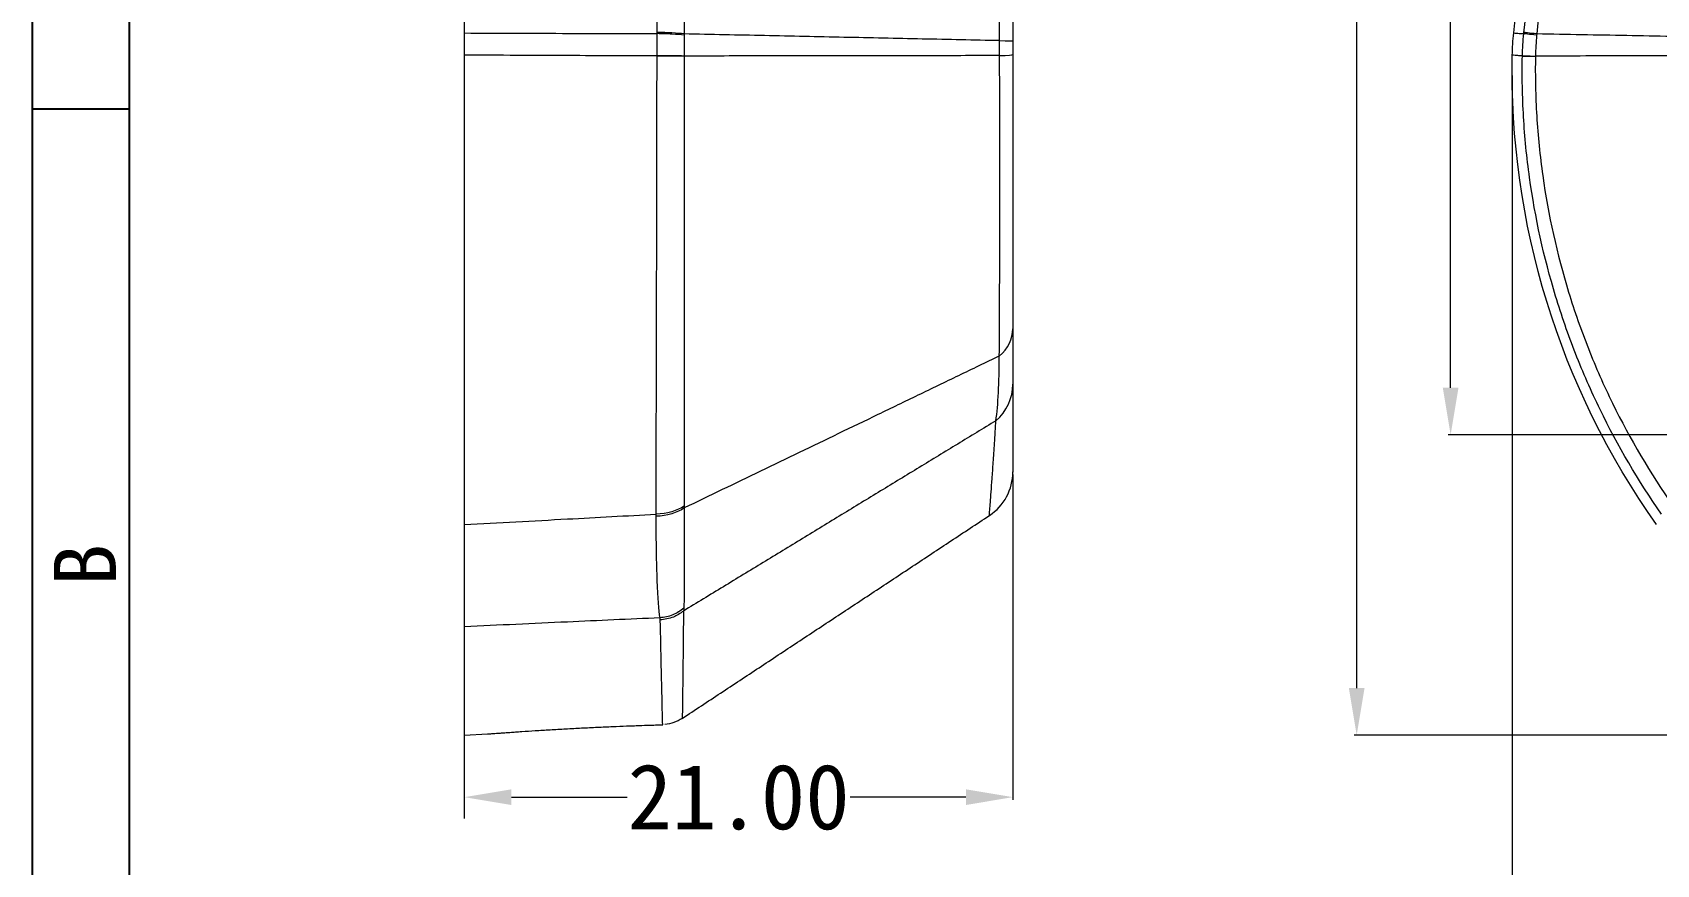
# Model space of a CAD drawing. Extents: x -40 to 272, y -118 to 614.
# Drawn here: x -36.1 to 26.1, y 440.7 to 472.6 of the extents above; entities that cross this region are included whole.
import ezdxf
from ezdxf.enums import TextEntityAlignment as Align

# ---------------------------------------------------------------- set-up
doc = ezdxf.new("R2010")
doc.units = 0
doc.header["$MEASUREMENT"] = 0
doc.linetypes.add('PHANTOM', pattern=[2.5, 1.25, -0.25, 0.25, -0.25, 0.25, -0.25])
for name, color, linetype in [('10', 7, 'Continuous'), ('30', 7, 'Continuous'), ('50', 7, 'Continuous')]:
    doc.layers.add(name, color=color, linetype=linetype)
doc.styles.add('宋体', font='SimSun.ttf', dxfattribs={"width": 0.7})
doc.dimstyles.new('3', dxfattribs={"dimtxt": 2.5, "dimasz": 1.8, "dimexe": 0.1, "dimexo": 0.1, "dimgap": 0.1, "dimtad": 0, "dimzin": 0, "dimdsep": 46, "dimtxsty": 'Standard', "dimcen": 0, "dimclrd": 4, "dimclre": 4, "dimclrt": 3, "dimadec": 1, "dimazin": 0, "dimtfac": 1, "dimtofl": 0, "dimtmove": 0, "dimatfit": 3, "dimfxl": 0.18, "dimtolj": 1, "dimtzin": 0, "dimlwd": 9, "dimlwe": 9, "dimarcsym": 0})

# ---------------------------------------------------------------- blocks, each defined once
blk = doc.blocks.new('*D30')
at = {"color": 4, "linetype": 'Continuous', "lineweight": 9}
for p, q in [((20.592, 470.951), (20.592, 439.322)), ((110.631, 470.951), (110.631, 439.322)), ((22.392, 439.422), (60.928, 439.422)), ((108.831, 439.422), (70.295, 439.422))]:
    blk.add_line(p, q, dxfattribs=at)
for points in [[(22.392, 439.722), (22.392, 439.122), (20.592, 439.422)], [(108.831, 439.722), (108.831, 439.122), (110.631, 439.422)]]:
    blk.add_solid(points, dxfattribs=at)
at = {"layer": 'Defpoints', "color": 0, "linetype": 'Continuous', "lineweight": 9}
for p in [(20.592, 471.051), (110.631, 471.051), (110.631, 439.422)]:
    blk.add_point(p, dxfattribs=at)
at = {"color": 3, "linetype": 'Continuous', "lineweight": 9, "insert": (65.611, 439.422), "char_height": 2.5, "attachment_point": 5}
blk.add_mtext('\\A1;90.04', dxfattribs=at)
blk = doc.blocks.new('*D32')
at = {"color": 4, "linetype": 'Continuous', "lineweight": 9}
for p, q in [((65.511, 562.199), (18.137, 562.199)), ((18.237, 560.399), (18.237, 515.007)), ((18.237, 458.999), (18.237, 504.39)), ((65.511, 457.199), (18.137, 457.199))]:
    blk.add_line(p, q, dxfattribs=at)
for points in [[(17.937, 560.399), (18.537, 560.399), (18.237, 562.199)], [(17.937, 458.999), (18.537, 458.999), (18.237, 457.199)]]:
    blk.add_solid(points, dxfattribs=at)
at = {"layer": 'Defpoints', "color": 0, "linetype": 'Continuous', "lineweight": 9}
for p in [(18.237, 562.199), (65.611, 562.199), (65.611, 457.199)]:
    blk.add_point(p, dxfattribs=at)
at = {"color": 3, "linetype": 'Continuous', "lineweight": 9, "insert": (18.237, 509.699), "char_height": 2.5, "attachment_point": 5, "rotation": 90}
blk.add_mtext('\\A1;105.00', dxfattribs=at)
blk = doc.blocks.new('*D33')
at = {"color": 4, "linetype": 'Continuous', "lineweight": 9}
for p, q in [((65.511, 573.699), (14.539, 573.699)), ((14.639, 571.899), (14.639, 515.215)), ((14.639, 447.499), (14.639, 504.182)), ((65.511, 445.699), (14.539, 445.699))]:
    blk.add_line(p, q, dxfattribs=at)
for points in [[(14.339, 571.899), (14.939, 571.899), (14.639, 573.699)], [(14.339, 447.499), (14.939, 447.499), (14.639, 445.699)]]:
    blk.add_solid(points, dxfattribs=at)
at = {"layer": 'Defpoints', "color": 0, "linetype": 'Continuous', "lineweight": 9}
for p in [(14.639, 573.699), (65.611, 573.699), (65.611, 445.699)]:
    blk.add_point(p, dxfattribs=at)
at = {"color": 3, "linetype": 'Continuous', "lineweight": 9, "insert": (14.639, 509.699), "char_height": 2.5, "attachment_point": 5, "rotation": 90}
blk.add_mtext('\\A1;128.00', dxfattribs=at)
blk = doc.blocks.new('*D42')
at = {"color": 4, "linetype": 'Continuous', "lineweight": 9}
for p, q in [((1.473, 455.671), (1.473, 443.227)), ((-19.527, 442.61), (-19.527, 443.427)), ((-17.727, 443.327), (-13.293, 443.327)), ((-0.327, 443.327), (-4.76, 443.327))]:
    blk.add_line(p, q, dxfattribs=at)
for points in [[(-17.727, 443.627), (-17.727, 443.027), (-19.527, 443.327)], [(-0.327, 443.627), (-0.327, 443.027), (1.473, 443.327)]]:
    blk.add_solid(points, dxfattribs=at)
at = {"layer": 'Defpoints', "color": 0, "linetype": 'Continuous', "lineweight": 9}
for p in [(1.473, 455.771), (1.473, 443.327), (-19.527, 442.51)]:
    blk.add_point(p, dxfattribs=at)
at = {"color": 3, "linetype": 'Continuous', "lineweight": 9, "insert": (-9.027, 443.327), "char_height": 2.5, "attachment_point": 5}
blk.add_mtext('\\A1;21.00', dxfattribs=at)
blk = doc.blocks.new('7')
blk.add_line((2010.951, 338.693), (2015.951, 338.693))
for points in [[(2420.951, 241.193), (2010.951, 241.193), (2010.951, 528.193), (2420.951, 528.193)], [(2415.951, 246.193), (2015.951, 246.193), (2015.951, 523.193), (2415.951, 523.193)]]:
    blk.add_lwpolyline(points, close=True)
at = {"style": '宋体'}
blk.add_text('B', height=3.2, rotation=90, dxfattribs=at).set_placement((2013.653, 315.185), align=Align.MIDDLE)

msp = doc.modelspace()

# ---------------------------------------------------------------- linework, layer by layer
at = {"layer": '10', "color": 7, "linetype": 'Continuous', "lineweight": 9}
for p, q in [((-19.527, 472.576), (-19.527, 546.822)), ((-19.527, 453.761), (-19.527, 471.728)), ((-19.527, 445.699), (-19.527, 449.849)), ((-19.527, 445.699), (-18.64, 445.745))]:
    msp.add_line(p, q, dxfattribs=at)
msp.add_arc((-329.951, 509.699), 352.562, 353.95586, 6.04414, dxfattribs=at)
at = {"layer": '10', "color": 7, "linetype": 'Continuous', "lineweight": 9, "extrusion": (0, 0, -1)}
msp.add_arc((-50.592, 471.116), 30, 324.65614, 1.16936, dxfattribs=at)
at = {"layer": '10', "color": 7, "linetype": 'Continuous', "lineweight": 9, "extrusion": (2.75248e-16, 6.08817e-17, -1)}
msp.add_arc((12.013, 447.595), 1.5, 236.57725, 263.65568, dxfattribs=at)
at = {"layer": '10', "color": 7, "linetype": 'Continuous', "lineweight": 9}
for centre, major_axis, ratio, start_param, end_param in [((-12.231, 471.675), (1.5, -0.003), 0.020736, 0.727453, 1.518479), ((-12.231, 471.666), (1.5, -0.002), 0.019653, 0.727423, 1.518466), ((-0.527, 471.756), (-2, 0), 0.034143, 2.414007, 3.140615), ((22.482, 471.675), (1.5, -0.031), 0.002179, 3.193955, 3.984981), ((22.481, 471.666), (1.5, -0.029), 0.001515, 3.193953, 3.984995), ((-0.527, 455.775), (2, 0), 1, 5.296151, 6.283187)]:
    msp.add_ellipse(centre, major_axis=major_axis, ratio=ratio, start_param=start_param, end_param=end_param, dxfattribs=at)
for points, knots in [([(-12.149, 472.595), (-12.139, 475.676), (-12.131, 478.761), (-12.115, 484.936), (-12.109, 488.028), (-12.093, 497.309), (-12.088, 503.502), (-12.088, 515.895), (-12.093, 522.088), (-12.109, 531.369), (-12.115, 534.461), (-12.131, 540.636), (-12.139, 543.721), (-12.149, 546.802)], [0, 0, 0, 0, 0.125, 0.125, 0.25, 0.25, 0.5, 0.5, 0.75, 0.75, 0.875, 0.875, 1, 1, 1, 1]), ([(-11.111, 546.857), (-11.111, 545.314), (-11.112, 543.77), (-11.114, 540.68), (-11.114, 539.135), (-11.116, 534.496), (-11.118, 531.4), (-11.122, 522.105), (-11.123, 515.904), (-11.123, 503.494), (-11.122, 497.293), (-11.118, 487.998), (-11.116, 484.902), (-11.114, 480.263), (-11.114, 478.717), (-11.112, 475.627), (-11.111, 474.083), (-11.111, 472.54)], [0, 0, 0, 0, 0.0625, 0.0625, 0.125, 0.125, 0.25, 0.25, 0.5, 0.5, 0.75, 0.75, 0.875, 0.875, 0.9375, 0.9375, 1, 1, 1, 1]), ([(0.964, 472.283), (0.935, 478.519), (0.909, 484.755), (0.874, 497.227), (0.864, 503.463), (0.864, 515.935), (0.874, 522.171), (0.909, 534.643), (0.935, 540.878), (0.964, 547.114)], [0, 0, 0, 0, 0.25, 0.25, 0.5, 0.5, 0.75, 0.75, 1, 1, 1, 1]), ([(1.473, 547.121), (1.473, 541.203), (1.473, 535.285), (1.473, 529.367), (1.473, 522.811), (1.473, 516.255), (1.473, 509.699), (1.473, 503.143), (1.473, 496.587), (1.473, 490.03), (1.473, 484.112), (1.473, 478.194), (1.473, 472.276)], [0, 0, 0, 0, 0.237213, 0.237213, 0.237213, 0.5, 0.5, 0.5, 0.762787, 0.762787, 0.762787, 1, 1, 1, 1]), ([(21.042, 472.595), (21.368, 475.676), (21.654, 478.761), (22.143, 484.936), (22.348, 488.028), (22.838, 497.309), (23.001, 503.502), (23.001, 515.895), (22.838, 522.088), (22.348, 531.369), (22.144, 534.461), (21.654, 540.636), (21.368, 543.721), (21.042, 546.802)], [0, 0, 0, 0, 0.125, 0.125, 0.25, 0.25, 0.5, 0.5, 0.75, 0.75, 0.875, 0.875, 1, 1, 1, 1]), ([(21.536, 546.857), (21.693, 545.314), (21.84, 543.77), (22.115, 540.68), (22.243, 539.135), (22.596, 534.496), (22.793, 531.4), (23.264, 522.105), (23.421, 515.904), (23.421, 503.494), (23.264, 497.293), (22.793, 487.998), (22.596, 484.902), (22.243, 480.263), (22.115, 478.717), (21.84, 475.627), (21.693, 474.083), (21.536, 472.54)], [0, 0, 0, 0, 0.0625, 0.0625, 0.125, 0.125, 0.25, 0.25, 0.5, 0.5, 0.75, 0.75, 0.875, 0.875, 0.9375, 0.9375, 1, 1, 1, 1]), ([(-19.527, 472.576), (-18.194, 472.571), (-16.861, 472.567), (-15.528, 472.562), (-14.401, 472.559), (-13.275, 472.555), (-12.149, 472.551)], [0, 0, 0, 0, 0.542052, 0.542052, 0.542052, 1, 1, 1, 1]), ([(-11.111, 472.54), (-11.242, 472.556), (-11.403, 472.569), (-11.758, 472.588), (-11.952, 472.593), (-12.149, 472.595)], [0, 0, 0, 0, 0.5, 0.5, 1, 1, 1, 1]), ([(-11.111, 472.492), (-11.242, 472.508), (-11.403, 472.522), (-11.758, 472.542), (-11.952, 472.549), (-12.149, 472.551)], [0, 0, 0, 0, 0.5, 0.5, 1, 1, 1, 1]), ([(0.967, 471.703), (0.967, 471.708), (0.967, 471.712), (0.967, 471.717), (0.967, 471.8), (0.966, 471.889), (0.966, 471.978), (0.966, 472.068), (0.965, 472.157), (0.965, 472.246), (0.964, 472.259), (0.964, 472.271), (0.964, 472.283)], [0, 0, 0, 0, 0.000105, 0.000105, 0.000105, 0.467927, 0.467927, 0.467927, 0.935976, 0.935976, 0.935976, 1, 1, 1, 1]), ([(1.473, 472.276), (1.473, 472.265), (1.473, 472.253), (1.473, 472.242), (1.473, 472.161), (1.473, 472.08), (1.473, 471.999), (1.473, 471.918), (1.473, 471.837), (1.473, 471.756)], [0, 0, 0, 0, 0.066532, 0.066532, 0.066532, 0.533266, 0.533266, 0.533266, 1, 1, 1, 1]), ([(20.651, 472.576), (20.721, 472.571), (20.791, 472.567), (20.861, 472.562), (20.92, 472.559), (20.979, 472.555), (21.038, 472.551)], [0, 0, 0, 0, 0.542052, 0.542052, 0.542052, 1, 1, 1, 1]), ([(21.531, 472.492), (21.385, 472.508), (21.265, 472.522), (21.097, 472.542), (21.048, 472.549), (21.038, 472.551)], [0, 0, 0, 0, 0.5, 0.5, 1, 1, 1, 1]), ([(21.535, 472.54), (21.39, 472.556), (21.27, 472.569), (21.101, 472.588), (21.052, 472.593), (21.042, 472.595)], [0, 0, 0, 0, 0.5, 0.5, 1, 1, 1, 1]), ([(-12.152, 471.696), (-13.277, 471.701), (-14.402, 471.705), (-15.528, 471.71), (-16.861, 471.716), (-18.194, 471.722), (-19.527, 471.728)], [0, 0, 0, 0, 0.457713, 0.457713, 0.457713, 1, 1, 1, 1]), ([(-12.19, 454.159), (-12.186, 455.435), (-12.182, 456.771), (-12.177, 458.517), (-12.177, 458.87), (-12.175, 459.583), (-12.174, 459.941), (-12.171, 461.026), (-12.17, 461.76), (-12.165, 463.993), (-12.162, 465.507), (-12.159, 467.431), (-12.158, 467.817), (-12.157, 468.591), (-12.156, 468.978), (-12.154, 470.141), (-12.153, 470.918), (-12.152, 471.696)], [0, 0, 0, 0, 0.25, 0.25, 0.3125, 0.3125, 0.375, 0.375, 0.5, 0.5, 0.75, 0.75, 0.8125, 0.8125, 0.875, 0.875, 1, 1, 1, 1]), ([(-11.11, 471.684), (-11.11, 470.92), (-11.11, 470.157), (-11.11, 469.015), (-11.11, 468.634), (-11.11, 467.874), (-11.11, 467.495), (-11.109, 465.605), (-11.109, 464.119), (-11.108, 461.926), (-11.108, 461.206), (-11.108, 460.141), (-11.108, 459.789), (-11.108, 459.09), (-11.108, 458.744), (-11.108, 457.031), (-11.107, 455.721), (-11.107, 454.47)], [0, 0, 0, 0, 0.125, 0.125, 0.1875, 0.1875, 0.25, 0.25, 0.5, 0.5, 0.625, 0.625, 0.6875, 0.6875, 0.75, 0.75, 1, 1, 1, 1]), ([(0.955, 460.212), (0.955, 460.3), (0.956, 460.39), (0.957, 460.571), (0.959, 460.847), (0.96, 461.135), (0.963, 461.53), (0.963, 461.734), (0.965, 462.147), (0.966, 462.358), (0.97, 463.433), (0.972, 464.355), (0.973, 465.587), (0.973, 465.837), (0.973, 466.346), (0.973, 466.604), (0.973, 467.381), (0.973, 467.907), (0.972, 468.97), (0.971, 469.509), (0.97, 470.328), (0.969, 470.602), (0.968, 471.155), (0.967, 471.433), (0.967, 471.71)], [0, 0, 0, 0, 0.03125, 0.03125, 0.0625, 0.125, 0.125, 0.1875, 0.1875, 0.25, 0.25, 0.5, 0.5, 0.5625, 0.5625, 0.625, 0.625, 0.75, 0.75, 0.875, 0.875, 0.9375, 0.9375, 1, 1, 1, 1]), ([(1.473, 471.756), (1.473, 470.739), (1.473, 469.745), (1.473, 467.803), (1.473, 466.843), (1.473, 464.137), (1.473, 462.537), (1.473, 461.256)], [0, 0, 0, 0, 0.25, 0.25, 0.5, 0.5, 1, 1, 1, 1]), ([(20.984, 471.696), (20.925, 471.701), (20.866, 471.705), (20.807, 471.71), (20.737, 471.716), (20.668, 471.722), (20.598, 471.728)], [0, 0, 0, 0, 0.457713, 0.457713, 0.457713, 1, 1, 1, 1]), ([(26.311, 454.159), (25.42, 455.435), (24.636, 456.771), (23.788, 458.517), (23.624, 458.87), (23.312, 459.583), (23.163, 459.941), (22.738, 461.026), (22.483, 461.76), (21.805, 463.993), (21.472, 465.507), (21.205, 467.431), (21.159, 467.817), (21.083, 468.591), (21.053, 468.978), (20.984, 470.141), (20.968, 470.918), (20.984, 471.696)], [0, 0, 0, 0, 0.25, 0.25, 0.3125, 0.3125, 0.375, 0.375, 0.5, 0.5, 0.75, 0.75, 0.8125, 0.8125, 0.875, 0.875, 1, 1, 1, 1]), ([(21.484, 471.684), (21.471, 470.92), (21.487, 470.157), (21.557, 469.015), (21.588, 468.634), (21.665, 467.874), (21.71, 467.495), (21.977, 465.605), (22.307, 464.119), (22.979, 461.926), (23.232, 461.206), (23.652, 460.141), (23.8, 459.789), (24.108, 459.09), (24.27, 458.744), (25.108, 457.031), (25.883, 455.721), (26.762, 454.47)], [0, 0, 0, 0, 0.125, 0.125, 0.1875, 0.1875, 0.25, 0.25, 0.5, 0.5, 0.625, 0.625, 0.6875, 0.6875, 0.75, 0.75, 1, 1, 1, 1]), ([(1.473, 459.129), (1.473, 456.883), (1.473, 455.785), (1.473, 455.78), (1.473, 455.776), (1.473, 455.771)], [0, 0, 0, 0, 0.997445, 0.997445, 1, 1, 1, 1]), ([(0.576, 454.112), (0.575, 454.101), (0.575, 454.108), (0.576, 454.113), (0.581, 454.182), (0.605, 454.484), (0.622, 454.71), (0.655, 455.162), (0.668, 455.331), (0.694, 455.709), (0.709, 455.918), (0.739, 456.372), (0.755, 456.618), (0.78, 457.015), (0.788, 457.153), (0.801, 457.365), (0.805, 457.437), (0.812, 457.547), (0.814, 457.584), (0.818, 457.659), (0.82, 457.696), (0.823, 457.734)], [0, 0, 0, 0, 0.000507, 0.000507, 0.25038, 0.25038, 0.500254, 0.500254, 0.62519, 0.62519, 0.750127, 0.750127, 0.875063, 0.875063, 0.937532, 0.937532, 0.968766, 0.968766, 0.984383, 0.984383, 1, 1, 1, 1]), ([(0.823, 457.734), (0.823, 457.734), (0.823, 457.734), (0.823, 457.734), (0.823, 457.734), (0.823, 457.734), (0.823, 457.734)], [0, 0, 0, 0, 0.645507, 0.645507, 0.645507, 1, 1, 1, 1]), ([(-19.527, 453.761), (-18.212, 453.832), (-16.898, 453.904), (-15.584, 453.975), (-14.452, 454.036), (-13.321, 454.097), (-12.19, 454.159)], [0, 0, 0, 0, 0.537421, 0.537421, 0.537421, 1, 1, 1, 1]), ([(-12.189, 454.069), (-12.189, 454.073), (-12.189, 454.078), (-12.189, 454.082), (-12.189, 454.103), (-12.19, 454.131), (-12.19, 454.159)], [0, 0, 0, 0, 0.001963, 0.001963, 0.001963, 1, 1, 1, 1]), ([(-12.038, 450.192), (-12.085, 450.475), (-12.12, 450.95), (-12.167, 452.278), (-12.182, 453.112), (-12.189, 454.076)], [0, 0, 0, 0, 0.5, 0.5, 1, 1, 1, 1]), ([(-11.107, 454.397), (-11.108, 453.484), (-11.109, 452.681), (-11.112, 451.378), (-11.114, 450.889), (-11.127, 450.564)], [0, 0, 0, 0, 0.5, 0.5, 1, 1, 1, 1]), ([(-11.107, 454.47), (-11.107, 454.446), (-11.107, 454.422), (-11.107, 454.404), (-11.107, 454.4), (-11.107, 454.395), (-11.107, 454.391)], [0, 0, 0, 0, 0.99933, 0.99933, 0.99933, 1, 1, 1, 1]), ([(-19.527, 449.849), (-19.527, 450.138), (-19.527, 450.624), (-19.527, 451.967), (-19.527, 452.788), (-19.527, 453.761)], [0, 0, 0, 0, 0.5, 0.5, 1, 1, 1, 1]), ([(-11.127, 450.564), (-11.253, 450.455), (-11.397, 450.367), (-11.706, 450.24), (-11.871, 450.203), (-12.038, 450.192)], [0, 0, 0, 0, 0.5, 0.5, 1, 1, 1, 1]), ([(-11.14, 450.451), (-11.265, 450.364), (-11.531, 450.178), (-11.856, 450.133), (-12.028, 450.109)], [0, 0, 0, 0, 0.468073, 1, 1, 1, 1]), ([(-11.14, 450.451), (-11.141, 450.366), (-11.142, 450.282), (-11.143, 450.116), (-11.145, 449.872), (-11.151, 449.331), (-11.155, 448.914), (-11.16, 448.401), (-11.163, 448.165), (-11.168, 447.736), (-11.17, 447.544), (-11.181, 446.688), (-11.186, 446.346), (-11.186, 446.341)], [0, 0, 0, 0, 0.031281, 0.031281, 0.062561, 0.125123, 0.250245, 0.250245, 0.375368, 0.375368, 0.500491, 0.500491, 1, 1, 1, 1]), ([(-12.038, 450.192), (-13.22, 450.138), (-14.402, 450.084), (-15.584, 450.03), (-16.898, 449.97), (-18.212, 449.91), (-19.527, 449.849)], [0, 0, 0, 0, 0.473442, 0.473442, 0.473442, 1, 1, 1, 1]), ([(-11.934, 446.099), (-11.935, 446.131), (-11.944, 446.482), (-11.964, 447.319), (-11.969, 447.506), (-11.979, 447.92), (-11.984, 448.147), (-12.001, 448.887), (-12.014, 449.459), (-12.028, 450.109)], [0, 0, 0, 0, 0.5, 0.5, 0.625, 0.625, 0.75, 0.75, 1, 1, 1, 1]), ([(-18.646, 445.745), (-18.652, 445.744), (-18.629, 445.746), (-18.573, 445.75), (-18.55, 445.752), (-18.493, 445.756), (-18.461, 445.759), (-18.35, 445.767), (-18.259, 445.774), (-18.098, 445.786), (-18.04, 445.79), (-17.916, 445.799), (-17.786, 445.808), (-17.642, 445.818), (-17.491, 445.828), (-17.412, 445.834), (-17.168, 445.85), (-16.996, 445.861), (-16.723, 445.878), (-16.63, 445.884), (-16.44, 445.896), (-16.344, 445.902), (-16.052, 445.919), (-15.853, 445.93), (-15.549, 445.947), (-15.446, 445.953), (-15.242, 445.964), (-15.14, 445.969), (-14.836, 445.985), (-14.635, 445.994), (-14.336, 446.008), (-14.237, 446.013), (-14.043, 446.022), (-13.948, 446.026), (-13.669, 446.038), (-13.491, 446.045), (-13.235, 446.055), (-13.152, 446.058), (-12.993, 446.064), (-12.917, 446.067), (-12.699, 446.075), (-12.566, 446.079), (-12.327, 446.087), (-12.225, 446.09), (-12.097, 446.094), (-12.058, 446.095), (-11.99, 446.097), (-11.96, 446.098), (-11.934, 446.099)], [0, 0, 0, 0, 0.062398, 0.062398, 0.093651, 0.093651, 0.124905, 0.124905, 0.187412, 0.187412, 0.218665, 0.218665, 0.249918, 0.281172, 0.281172, 0.312425, 0.312425, 0.374932, 0.374932, 0.406185, 0.406185, 0.437439, 0.437439, 0.499946, 0.499946, 0.531199, 0.531199, 0.562452, 0.562452, 0.624959, 0.624959, 0.656213, 0.656213, 0.687466, 0.687466, 0.749973, 0.749973, 0.781226, 0.781226, 0.81248, 0.81248, 0.874986, 0.874986, 0.937493, 0.937493, 0.968747, 0.968747, 1, 1, 1, 1])]:
    msp.add_open_spline(points, degree=3, knots=knots, dxfattribs=at)
for points, degree in [([(-19.527, 471.728), (-19.527, 472.011), (-19.527, 472.294), (-19.527, 472.576)], 3), ([(-12.152, 471.706), (-12.152, 471.988), (-12.15, 472.27), (-12.149, 472.551)], 3), ([(-12.149, 472.551), (-12.149, 472.566), (-12.149, 472.58), (-12.149, 472.595)], 3), ([(-11.111, 472.54), (-11.111, 472.524), (-11.111, 472.508), (-11.111, 472.492)], 3), ([(-11.111, 472.492), (-11.11, 472.226), (-11.11, 471.96), (-11.11, 471.693)], 3), ([(0.964, 472.283), (0.964, 472.283)], 1), ([(0.964, 472.283), (1.292, 472.281), (1.474, 472.28), (1.473, 472.275)], 3), ([(20.598, 471.728), (20.604, 472.011), (20.621, 472.294), (20.651, 472.576)], 3), ([(20.984, 471.706), (20.99, 471.988), (21.008, 472.27), (21.038, 472.551)], 3), ([(21.038, 472.551), (21.039, 472.566), (21.041, 472.58), (21.042, 472.595)], 3), ([(21.531, 472.492), (21.505, 472.226), (21.489, 471.96), (21.484, 471.693)], 3), ([(21.535, 472.54), (21.534, 472.524), (21.532, 472.508), (21.531, 472.492)], 3), ([(-12.152, 471.696), (-12.152, 471.706)], 1), ([(-11.11, 471.693), (-11.11, 471.684)], 1), ([(20.984, 471.696), (20.984, 471.706)], 1), ([(21.484, 471.693), (21.484, 471.684)], 1), ([(0.955, 460.212), (1.288, 460.498), (1.473, 460.875), (1.473, 461.256)], 3), ([(1.473, 461.256), (1.473, 460.335), (1.473, 459.607), (1.473, 459.129)], 3), ([(0.823, 457.734), (0.914, 458.343), (0.945, 459.18), (0.955, 460.212)], 3), ([(0.955, 460.212), (0.955, 460.212), (0.955, 460.212), (0.955, 460.212)], 3), ([(0.955, 460.212), (0.955, 460.212)], 1), ([(0.823, 457.734), (1.235, 458.091), (1.473, 458.607), (1.473, 459.129)], 3), ([(-11.107, 454.47), (-11.371, 454.286), (-11.774, 454.171), (-12.19, 454.159)], 3), ([(-11.107, 454.397), (-11.371, 454.209), (-11.773, 454.09), (-12.189, 454.076)], 3), ([(-11.186, 446.343), (-5.306, 450.224), (0.575, 454.106)], 2), ([(-11.127, 450.564), (-11.129, 450.526), (-11.133, 450.488), (-11.14, 450.451)], 3), ([(-12.028, 450.109), (-12.029, 450.137), (-12.032, 450.164), (-12.038, 450.192)], 3)]:
    msp.add_open_spline(points, degree=degree, dxfattribs=at)
for points, weights in [([(0.964, 472.283), (-11.111, 472.54)], [1.03355671191, 1.00684103915]), ([(35.042, 472.283), (21.536, 472.54)], [1.03355671191, 1.00684103915]), ([(0.967, 471.71), (-11.11, 471.693)], [1.0221977023, 1.00647841234]), ([(35.053, 471.71), (21.484, 471.693)], [1.0221977023, 1.00647841234]), ([(0.955, 460.212), (-11.107, 454.397)], [0.961710120879, 1.00439097905]), ([(0.823, 457.734), (-11.14, 450.451)], [1.03323492681, 1.00677710653])]:
    msp.add_rational_spline(points, weights, degree=1, dxfattribs=at)
at = {"layer": '30', "color": 1, "linetype": 'PHANTOM', "lineweight": 9, "ltscale": 8}
msp.add_line((-19.527, 442.51), (-19.527, 576.887), dxfattribs=at)

# ---------------------------------------------------------------- block references
at = {"layer": '50', "color": 7, "linetype": 'Continuous', "lineweight": 9, "xscale": 0.7428978030252438, "yscale": 0.7428978030253575, "zscale": 0.7428978030250774}
msp.add_blockref('7', (-1529.999, 218.059), dxfattribs=at)

# ---------------------------------------------------------------- dimensions: what is measured, and where the dimension line sits
at = {"linetype": 'Continuous', "lineweight": 9}
for base, p1, p2, picture, middle in [((14.639, 573.699), (65.611, 445.699), (65.611, 573.699), '*D33', (14.639, 509.699)), ((18.237, 562.199), (65.611, 457.199), (65.611, 562.199), '*D32', (18.237, 509.699))]:
    dim = msp.add_linear_dim(base=base, p1=p1, p2=p2, angle=90, dimstyle='3', dxfattribs=at)
    dim.commit()
    dim.dimension.update_dxf_attribs({"geometry": picture, "text_midpoint": middle})
for base, p1, p2, picture, middle in [((110.631, 439.422), (20.592, 471.051), (110.631, 471.051), '*D30', (65.611, 439.422)), ((1.473, 443.327), (-19.527, 442.51), (1.473, 455.771), '*D42', (-9.027, 443.327))]:
    dim = msp.add_linear_dim(base=base, p1=p1, p2=p2, dimstyle='3', dxfattribs=at)
    dim.commit()
    dim.dimension.update_dxf_attribs({"geometry": picture, "text_midpoint": middle})

doc.saveas('drawing.dxf')
